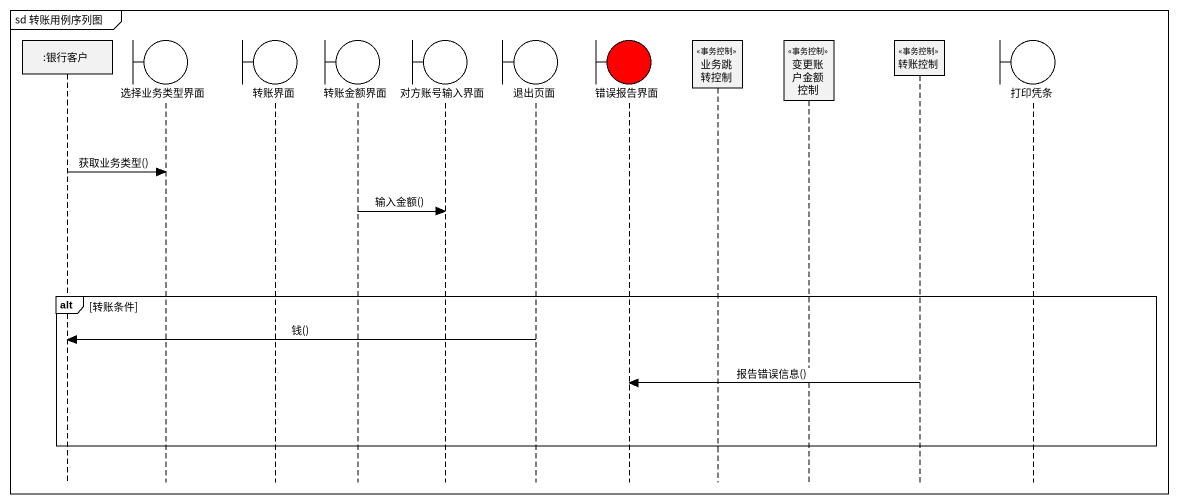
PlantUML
@startuml
mainframe sd 转账用例序列图
hide footbox
participant ":银行客户" as 银行客户
boundary 选择业务类型界面
boundary 转账界面
boundary 转账金额界面
boundary 对方账号输入界面
boundary 退出页面
boundary 错误报告界面 #FF0000
participant 业务跳转控制 <<事务控制>>
participant 变更账户金额控制 <<事务控制>>
participant 转账控制 <<事务控制>>
boundary 打印凭条

银行客户 -> 选择业务类型界面 : 获取业务类型()
转账金额界面 -> 对方账号输入界面 : 输入金额()
alt 转账条件
  退出页面 -> 银行客户 : 钱()
  转账控制 -> 错误报告界面 : 报告错误信息()
end
@enduml
